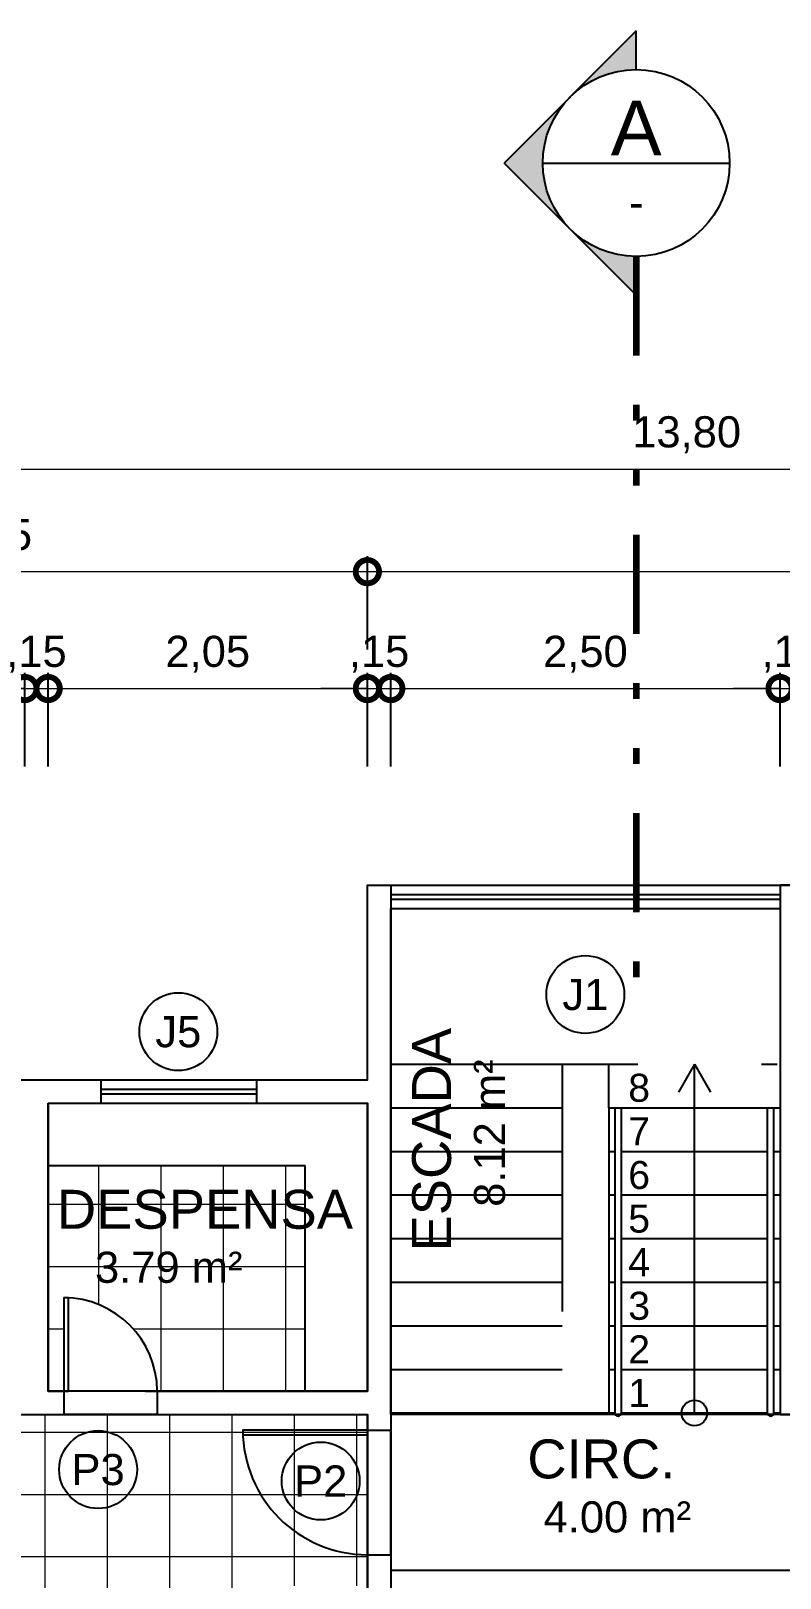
# Model space of a CAD drawing. Header units: metres. Extents: x 47788.9 to 47882.9, y 23411 to 23449.6.
# Drawn here: x 47828.31 to 47833.12, y 23425.46 to 23435.4 of the extents above; entities that cross this region are included whole.
import ezdxf
from ezdxf.enums import TextEntityAlignment as Align

# ---------------------------------------------------------------- set-up
doc = ezdxf.new("R2010")
doc.units = ezdxf.units.M
doc.header["$LTSCALE"] = 0.25
doc.linetypes.add('DASHDOT2', pattern=[12.7, 6.35, -3.175, 0, -3.175])
doc.linetypes.add('DIVIDEX2', pattern=[63.5, 25.4, -12.7, 0, -12.7, 0, -12.7])
for name, color, linetype in [('0 @ 0.1', 7, 'Continuous'), ('ARQ_ALV CT', 5, 'Continuous'), ('ARQ_ESQ CT', 30, 'Continuous'), ('ARQ_GRADIL', 2, 'Continuous'), ('ARQ_MOB 02', 2, 'Continuous'), ('ARQ_PISO 01', 1, 'Continuous'), ('ARQ_PROJ SUP', 1, 'DASHDOT2'), ('ARQ_SIMB 01', 1, 'Continuous'), ('ARQ_TXT 01', 1, 'Continuous'), ('SIMB_01', 1, 'Continuous'), ('SIMB_02', 2, 'Continuous'), ('SIMB_PREENCHIMENTO', 253, 'Continuous'), ('SIMB_TXT', 1, 'Continuous')]:
    doc.layers.add(name, color=color, linetype=linetype)
doc.layers.add('ARQ_0_AREAS', color=7, linetype='Continuous', true_color=0x5a1694, plot=False)
doc.layers.add('ARQ_CINZA 03', color=252, linetype='Continuous', lineweight=9)
doc.layers.add('SIMB_LCT', color=252, linetype='DIVIDEX2', lineweight=100)
doc.layers.add('ARQ_COTA_AZUL', color=5, linetype='Continuous', lineweight=20, true_color=0x0000ff)
doc.styles.add('Annot_1.8mm', font='arial.ttf', dxfattribs={"height": 1.8})
doc.styles.add('Annot_2.0mm', font='arial.ttf', dxfattribs={"height": 2})
doc.styles.add('Annot_2.5mm', font='arial.ttf', dxfattribs={"height": 2.5})
doc.styles.add('cota', font='arial.ttf')
doc.styles.add('SIMB', font='arial.ttf')
doc.dimstyles.new('Info 01 - annot', dxfattribs={"dimtxt": 2, "dimasz": 3, "dimexe": 1, "dimexo": 1, "dimgap": 1, "dimtad": 1, "dimzin": 4, "dimtxsty": 'cota', "dimblk": 'DOTSMALL', "dimcen": 2, "dimdle": 1, "dimclrd": 256, "dimclre": 256, "dimclrt": 1, "dimazin": 2, "dimtfac": 0.09, "dimtix": 1, "dimtmove": 2, "dimatfit": 2, "dimfxl": 5, "dimfxlon": 1, "dimtolj": 1, "dimtzin": 4, "dimlwd": -1, "dimarcsym": 1})

# ---------------------------------------------------------------- blocks, each defined once
blk = doc.blocks.new('_DotSmall')
at = {"color": 0, "linetype": 'ByBlock', "const_width": 0.5}
blk.add_lwpolyline([(-0.0625, 0, 1), (0.0625, 0, 1)], format="xyb", close=True, dxfattribs=at)
blk = doc.blocks.new('*D59')
at = {"layer": 'ARQ_COTA_AZUL', "transparency": 16777216}
blk.add_line((47823.67547227827, 23428.76282307431), (47823.67547227827, 23422.11282307432), dxfattribs=at)
at = {"layer": 'ARQ_COTA_AZUL', "lineweight": -2, "transparency": 16777216}
for p, q in [((47824.17547227827, 23428.66282307431), (47823.57547227827, 23428.66282307431)), ((47824.17547227827, 23422.21282307432), (47823.57547227827, 23422.21282307432))]:
    blk.add_line(p, q, dxfattribs=at)
at = {"layer": 'Defpoints', "color": 0, "transparency": 16777216}
for p in [(47825.61882898951, 23428.66282307431), (47823.67547227827, 23422.21282307432), (47830.46882898945, 23422.21282307432)]:
    blk.add_point(p, dxfattribs=at)
at = {"layer": 'ARQ_COTA_AZUL', "transparency": 16777216, "xscale": 0.3, "yscale": 0.3, "zscale": 0.3}
for p, rotation in [((47823.67547227827, 23428.66282307431), 90), ((47823.67547227827, 23422.21282307432), 270)]:
    blk.add_blockref('_DotSmall', p, dxfattribs=dict(at, rotation=rotation))
at = {"layer": 'ARQ_COTA_AZUL', "color": 1, "transparency": 16777216, "insert": (47823.45528128237, 23425.4378230743), "char_height": 0.2, "attachment_point": 5, "rotation": 90, "style": 'cota'}
blk.add_mtext('\\A1;6,45', dxfattribs=at)
blk = doc.blocks.new('*D79')
at = {"layer": 'ARQ_COTA_AZUL', "lineweight": -2, "transparency": 16777216}
for p, q in [((47825.76882898948, 23430.6753238427), (47825.76882898948, 23431.2753238427)), ((47828.26882898948, 23430.6753238427), (47828.26882898948, 23431.2753238427))]:
    blk.add_line(p, q, dxfattribs=at)
at = {"layer": 'ARQ_COTA_AZUL', "transparency": 16777216}
blk.add_line((47825.66882898948, 23431.1753238427), (47828.36882898948, 23431.1753238427), dxfattribs=at)
at = {"layer": 'Defpoints', "color": 0, "transparency": 16777216}
for p in [(47828.26882898948, 23431.1753238427), (47825.76882898948, 23428.51282307434), (47828.26882898948, 23428.51282307432)]:
    blk.add_point(p, dxfattribs=at)
at = {"layer": 'ARQ_COTA_AZUL', "transparency": 16777216, "xscale": 0.3, "yscale": 0.3, "zscale": 0.3, "rotation": 180}
blk.add_blockref('_DotSmall', (47825.76882898948, 23431.1753238427), dxfattribs=at)
at = {"layer": 'ARQ_COTA_AZUL', "transparency": 16777216, "xscale": 0.3, "yscale": 0.3, "zscale": 0.3}
blk.add_blockref('_DotSmall', (47828.26882898948, 23431.1753238427), dxfattribs=at)
at = {"layer": 'ARQ_COTA_AZUL', "color": 1, "transparency": 16777216, "insert": (47827.01882898948, 23431.39551483861), "char_height": 0.2, "attachment_point": 5, "style": 'cota'}
blk.add_mtext('\\A1;2,50', dxfattribs=at)
blk = doc.blocks.new('*D80')
at = {"layer": 'ARQ_COTA_AZUL', "lineweight": -2, "transparency": 16777216}
for p, q in [((47828.26882898948, 23430.67532384271), (47828.26882898948, 23431.27532384271)), ((47828.41882898947, 23430.67532384271), (47828.41882898947, 23431.27532384271))]:
    blk.add_line(p, q, dxfattribs=at)
at = {"layer": 'ARQ_COTA_AZUL', "transparency": 16777216}
for p, q in [((47828.26882898948, 23431.17532384271), (47827.96882898948, 23431.17532384271)), ((47828.26882898948, 23431.17532384271), (47828.41882898947, 23431.17532384271)), ((47828.41882898947, 23431.17532384271), (47828.71882898948, 23431.17532384271))]:
    blk.add_line(p, q, dxfattribs=at)
at = {"layer": 'Defpoints', "color": 0, "transparency": 16777216}
for p in [(47828.41882898947, 23431.17532384271), (47828.26882898948, 23428.51282307432), (47828.41882898947, 23428.51282307432)]:
    blk.add_point(p, dxfattribs=at)
at = {"layer": 'ARQ_COTA_AZUL', "transparency": 16777216, "xscale": 0.3, "yscale": 0.3, "zscale": 0.3}
blk.add_blockref('_DotSmall', (47828.26882898948, 23431.17532384271), dxfattribs=at)
at = {"layer": 'ARQ_COTA_AZUL', "transparency": 16777216, "xscale": 0.3, "yscale": 0.3, "zscale": 0.3, "rotation": 180}
blk.add_blockref('_DotSmall', (47828.41882898947, 23431.17532384271), dxfattribs=at)
at = {"layer": 'ARQ_COTA_AZUL', "color": 1, "transparency": 16777216, "insert": (47828.34382898948, 23431.39551483862), "char_height": 0.2, "attachment_point": 5, "style": 'cota'}
blk.add_mtext('\\A1;,15', dxfattribs=at)
blk = doc.blocks.new('*D81')
at = {"layer": 'ARQ_COTA_AZUL', "lineweight": -2, "transparency": 16777216}
for p, q in [((47828.41882898947, 23430.67532384273), (47828.41882898947, 23431.27532384273)), ((47830.46882898942, 23430.67532384273), (47830.46882898942, 23431.27532384273))]:
    blk.add_line(p, q, dxfattribs=at)
at = {"layer": 'ARQ_COTA_AZUL', "transparency": 16777216}
blk.add_line((47828.31882898948, 23431.17532384273), (47830.56882898942, 23431.17532384273), dxfattribs=at)
at = {"layer": 'Defpoints', "color": 0, "transparency": 16777216}
for p in [(47830.46882898942, 23431.17532384273), (47828.41882898947, 23428.51282307434), (47830.46882898942, 23428.51282307432)]:
    blk.add_point(p, dxfattribs=at)
at = {"layer": 'ARQ_COTA_AZUL', "transparency": 16777216, "xscale": 0.3, "yscale": 0.3, "zscale": 0.3, "rotation": 180}
blk.add_blockref('_DotSmall', (47828.41882898947, 23431.17532384273), dxfattribs=at)
at = {"layer": 'ARQ_COTA_AZUL', "transparency": 16777216, "xscale": 0.3, "yscale": 0.3, "zscale": 0.3}
blk.add_blockref('_DotSmall', (47830.46882898942, 23431.17532384273), dxfattribs=at)
at = {"layer": 'ARQ_COTA_AZUL', "color": 1, "transparency": 16777216, "insert": (47829.44382898945, 23431.39551483864), "char_height": 0.2, "attachment_point": 5, "style": 'cota'}
blk.add_mtext('\\A1;2,05', dxfattribs=at)
blk = doc.blocks.new('*D82')
at = {"layer": 'ARQ_COTA_AZUL', "lineweight": -2, "transparency": 16777216}
for p, q in [((47830.46882898942, 23430.6753238427), (47830.46882898942, 23431.2753238427)), ((47830.61882898951, 23430.6753238427), (47830.61882898951, 23431.2753238427))]:
    blk.add_line(p, q, dxfattribs=at)
at = {"layer": 'ARQ_COTA_AZUL', "transparency": 16777216}
for p, q in [((47830.46882898942, 23431.1753238427), (47830.16882898942, 23431.1753238427)), ((47830.46882898942, 23431.1753238427), (47830.61882898951, 23431.1753238427)), ((47830.61882898951, 23431.1753238427), (47830.91882898952, 23431.1753238427))]:
    blk.add_line(p, q, dxfattribs=at)
at = {"layer": 'Defpoints', "color": 0, "transparency": 16777216}
for p in [(47830.61882898951, 23431.1753238427), (47830.61882898951, 23429.91282307429), (47830.46882898942, 23428.5128230743)]:
    blk.add_point(p, dxfattribs=at)
at = {"layer": 'ARQ_COTA_AZUL', "transparency": 16777216, "xscale": 0.3, "yscale": 0.3, "zscale": 0.3}
blk.add_blockref('_DotSmall', (47830.46882898942, 23431.1753238427), dxfattribs=at)
at = {"layer": 'ARQ_COTA_AZUL', "transparency": 16777216, "xscale": 0.3, "yscale": 0.3, "zscale": 0.3, "rotation": 180}
blk.add_blockref('_DotSmall', (47830.61882898951, 23431.1753238427), dxfattribs=at)
at = {"layer": 'ARQ_COTA_AZUL', "color": 1, "transparency": 16777216, "insert": (47830.54382898947, 23431.39551483861), "char_height": 0.2, "attachment_point": 5, "style": 'cota'}
blk.add_mtext('\\A1;,15', dxfattribs=at)
blk = doc.blocks.new('*D83')
at = {"layer": 'ARQ_COTA_AZUL', "lineweight": -2, "transparency": 16777216}
for p, q in [((47830.61882898951, 23430.67532384271), (47830.61882898951, 23431.27532384271)), ((47833.11882898941, 23430.67532384271), (47833.11882898941, 23431.27532384271))]:
    blk.add_line(p, q, dxfattribs=at)
at = {"layer": 'ARQ_COTA_AZUL', "transparency": 16777216}
blk.add_line((47830.51882898952, 23431.17532384271), (47833.2188289894, 23431.17532384271), dxfattribs=at)
at = {"layer": 'Defpoints', "color": 0, "transparency": 16777216}
for p in [(47833.11882898941, 23431.17532384271), (47830.61882898951, 23429.91282307429), (47833.11882898941, 23429.91282307429)]:
    blk.add_point(p, dxfattribs=at)
at = {"layer": 'ARQ_COTA_AZUL', "transparency": 16777216, "xscale": 0.3, "yscale": 0.3, "zscale": 0.3, "rotation": 180}
blk.add_blockref('_DotSmall', (47830.61882898951, 23431.17532384271), dxfattribs=at)
at = {"layer": 'ARQ_COTA_AZUL', "transparency": 16777216, "xscale": 0.3, "yscale": 0.3, "zscale": 0.3}
blk.add_blockref('_DotSmall', (47833.11882898941, 23431.17532384271), dxfattribs=at)
at = {"layer": 'ARQ_COTA_AZUL', "color": 1, "transparency": 16777216, "insert": (47831.86882898946, 23431.39551483862), "char_height": 0.2, "attachment_point": 5, "style": 'cota'}
blk.add_mtext('\\A1;2,50', dxfattribs=at)
blk = doc.blocks.new('*D84')
at = {"layer": 'ARQ_COTA_AZUL', "lineweight": -2, "transparency": 16777216}
for p, q in [((47833.11882898941, 23430.67532384271), (47833.11882898941, 23431.27532384271)), ((47833.2688289895, 23430.67532384271), (47833.2688289895, 23431.27532384271))]:
    blk.add_line(p, q, dxfattribs=at)
at = {"layer": 'ARQ_COTA_AZUL', "transparency": 16777216}
for p, q in [((47833.11882898941, 23431.17532384271), (47832.8188289894, 23431.17532384271)), ((47833.11882898941, 23431.17532384271), (47833.2688289895, 23431.17532384271)), ((47833.2688289895, 23431.17532384271), (47833.5688289895, 23431.17532384271))]:
    blk.add_line(p, q, dxfattribs=at)
at = {"layer": 'Defpoints', "color": 0, "transparency": 16777216}
for p in [(47833.2688289895, 23431.17532384271), (47833.11882898941, 23429.91282307429), (47833.2688289895, 23429.76282307429)]:
    blk.add_point(p, dxfattribs=at)
at = {"layer": 'ARQ_COTA_AZUL', "transparency": 16777216, "xscale": 0.3, "yscale": 0.3, "zscale": 0.3}
blk.add_blockref('_DotSmall', (47833.11882898941, 23431.17532384271), dxfattribs=at)
at = {"layer": 'ARQ_COTA_AZUL', "transparency": 16777216, "xscale": 0.3, "yscale": 0.3, "zscale": 0.3, "rotation": 180}
blk.add_blockref('_DotSmall', (47833.2688289895, 23431.17532384271), dxfattribs=at)
at = {"layer": 'ARQ_COTA_AZUL', "color": 1, "transparency": 16777216, "insert": (47833.19382898945, 23431.39551483862), "char_height": 0.2, "attachment_point": 5, "style": 'cota'}
blk.add_mtext('\\A1;,15', dxfattribs=at)
blk = doc.blocks.new('*D98')
at = {"layer": 'ARQ_COTA_AZUL', "transparency": 16777216}
blk.add_line((47824.26158584466, 23428.56282307431), (47824.26158584466, 23429.8628230743), dxfattribs=at)
at = {"layer": 'ARQ_COTA_AZUL', "lineweight": -2, "transparency": 16777216}
for p, q in [((47824.76158584466, 23429.7628230743), (47824.16158584466, 23429.7628230743)), ((47824.76158584466, 23428.66282307431), (47824.16158584466, 23428.66282307431))]:
    blk.add_line(p, q, dxfattribs=at)
at = {"layer": 'Defpoints', "color": 0, "transparency": 16777216}
for p in [(47824.26158584466, 23429.7628230743), (47830.61882898951, 23429.7628230743), (47825.61882898951, 23428.66282307431)]:
    blk.add_point(p, dxfattribs=at)
at = {"layer": 'ARQ_COTA_AZUL', "transparency": 16777216, "xscale": 0.3, "yscale": 0.3, "zscale": 0.3}
for p, rotation in [((47824.26158584466, 23429.7628230743), 90), ((47824.26158584466, 23428.66282307431), 270)]:
    blk.add_blockref('_DotSmall', p, dxfattribs=dict(at, rotation=rotation))
at = {"layer": 'ARQ_COTA_AZUL', "color": 1, "transparency": 16777216, "insert": (47824.04139484875, 23429.21282307429), "char_height": 0.2, "attachment_point": 5, "rotation": 90, "style": 'cota'}
blk.add_mtext('\\A1;1,10', dxfattribs=at)
blk = doc.blocks.new('*D99')
at = {"layer": 'ARQ_COTA_AZUL', "transparency": 16777216}
for p, q in [((47824.26158584466, 23429.9128230743), (47824.26158584466, 23430.2128230743)), ((47824.26158584466, 23429.7628230743), (47824.26158584466, 23429.9128230743)), ((47824.26158584466, 23429.7628230743), (47824.26158584466, 23429.4628230743))]:
    blk.add_line(p, q, dxfattribs=at)
at = {"layer": 'ARQ_COTA_AZUL', "lineweight": -2, "transparency": 16777216}
for p, q in [((47824.76158584466, 23429.9128230743), (47824.16158584466, 23429.9128230743)), ((47824.76158584466, 23429.7628230743), (47824.16158584466, 23429.7628230743))]:
    blk.add_line(p, q, dxfattribs=at)
at = {"layer": 'Defpoints', "color": 0, "transparency": 16777216}
for p in [(47824.26158584466, 23429.9128230743), (47830.61882898953, 23429.9128230743), (47830.61882898951, 23429.7628230743)]:
    blk.add_point(p, dxfattribs=at)
at = {"layer": 'ARQ_COTA_AZUL', "transparency": 16777216, "xscale": 0.3, "yscale": 0.3, "zscale": 0.3}
for p, rotation in [((47824.26158584466, 23429.9128230743), 270), ((47824.26158584466, 23429.7628230743), 90)]:
    blk.add_blockref('_DotSmall', p, dxfattribs=dict(at, rotation=rotation))
at = {"layer": 'ARQ_COTA_AZUL', "color": 1, "transparency": 16777216, "insert": (47824.04139484875, 23429.83782307428), "char_height": 0.2, "attachment_point": 5, "rotation": 90, "style": 'cota'}
blk.add_mtext('\\A1;,15', dxfattribs=at)
blk = doc.blocks.new('*D100')
at = {"layer": 'ARQ_COTA_AZUL', "transparency": 16777216}
blk.add_line((47823.67547227826, 23428.56282307431), (47823.67547227826, 23430.0128230743), dxfattribs=at)
at = {"layer": 'ARQ_COTA_AZUL', "lineweight": -2, "transparency": 16777216}
for p, q in [((47824.17547227826, 23429.9128230743), (47823.57547227826, 23429.9128230743)), ((47824.17547227826, 23428.66282307431), (47823.57547227826, 23428.66282307431))]:
    blk.add_line(p, q, dxfattribs=at)
at = {"layer": 'Defpoints', "color": 0, "transparency": 16777216}
for p in [(47823.67547227826, 23429.9128230743), (47830.46882898943, 23429.9128230743), (47825.61882898951, 23428.66282307431)]:
    blk.add_point(p, dxfattribs=at)
at = {"layer": 'ARQ_COTA_AZUL', "transparency": 16777216, "xscale": 0.3, "yscale": 0.3, "zscale": 0.3}
for p, rotation in [((47823.67547227826, 23429.9128230743), 90), ((47823.67547227826, 23428.66282307431), 270)]:
    blk.add_blockref('_DotSmall', p, dxfattribs=dict(at, rotation=rotation))
at = {"layer": 'ARQ_COTA_AZUL', "color": 1, "transparency": 16777216, "insert": (47823.45528128235, 23429.28782307429), "char_height": 0.2, "attachment_point": 5, "rotation": 90, "style": 'cota'}
blk.add_mtext('\\A1;1,25', dxfattribs=at)
blk = doc.blocks.new('*D101')
at = {"layer": 'ARQ_COTA_AZUL', "transparency": 16777216}
blk.add_line((47823.12589532445, 23420.86282307428), (47823.12589532445, 23430.0128230743), dxfattribs=at)
at = {"layer": 'ARQ_COTA_AZUL', "lineweight": -2, "transparency": 16777216}
for p, q in [((47823.62589532445, 23429.9128230743), (47823.02589532445, 23429.9128230743)), ((47823.62589532445, 23420.96282307428), (47823.02589532445, 23420.96282307428))]:
    blk.add_line(p, q, dxfattribs=at)
at = {"layer": 'Defpoints', "color": 0, "transparency": 16777216}
for p in [(47823.12589532445, 23429.9128230743), (47830.46882898943, 23429.9128230743), (47830.46882898943, 23420.96282307428)]:
    blk.add_point(p, dxfattribs=at)
at = {"layer": 'ARQ_COTA_AZUL', "transparency": 16777216, "xscale": 0.3, "yscale": 0.3, "zscale": 0.3}
for p, rotation in [((47823.12589532445, 23429.9128230743), 90), ((47823.12589532445, 23420.96282307428), 270)]:
    blk.add_blockref('_DotSmall', p, dxfattribs=dict(at, rotation=rotation))
at = {"layer": 'ARQ_COTA_AZUL', "color": 1, "transparency": 16777216, "insert": (47822.90570432854, 23425.43782307427), "char_height": 0.2, "attachment_point": 5, "rotation": 90, "style": 'cota'}
blk.add_mtext('\\A1;8,95', dxfattribs=at)
blk = doc.blocks.new('*D102')
at = {"layer": 'ARQ_COTA_AZUL', "lineweight": -2, "transparency": 16777216}
for p, q in [((47825.6188289895, 23431.42588385657), (47825.6188289895, 23432.02588385656)), ((47830.46882898941, 23431.42588385657), (47830.46882898941, 23432.02588385656))]:
    blk.add_line(p, q, dxfattribs=at)
at = {"layer": 'ARQ_COTA_AZUL', "transparency": 16777216}
blk.add_line((47825.5188289895, 23431.92588385657), (47830.56882898941, 23431.92588385657), dxfattribs=at)
at = {"layer": 'Defpoints', "color": 0, "transparency": 16777216}
for p in [(47830.46882898941, 23431.92588385657), (47830.46882898941, 23429.91282307429), (47825.6188289895, 23428.6628230743)]:
    blk.add_point(p, dxfattribs=at)
at = {"layer": 'ARQ_COTA_AZUL', "transparency": 16777216, "xscale": 0.3, "yscale": 0.3, "zscale": 0.3, "rotation": 180}
blk.add_blockref('_DotSmall', (47825.6188289895, 23431.92588385657), dxfattribs=at)
at = {"layer": 'ARQ_COTA_AZUL', "transparency": 16777216, "xscale": 0.3, "yscale": 0.3, "zscale": 0.3}
blk.add_blockref('_DotSmall', (47830.46882898941, 23431.92588385657), dxfattribs=at)
at = {"layer": 'ARQ_COTA_AZUL', "color": 1, "transparency": 16777216, "insert": (47828.04382898945, 23432.14607485247), "char_height": 0.2, "attachment_point": 5, "style": 'cota'}
blk.add_mtext('\\A1;4,85', dxfattribs=at)
blk = doc.blocks.new('*D103')
at = {"layer": 'ARQ_COTA_AZUL', "lineweight": -2, "transparency": 16777216}
for p, q in [((47830.46882898941, 23431.42588385657), (47830.46882898941, 23432.02588385656)), ((47838.21882898957, 23431.42588385657), (47838.21882898957, 23432.02588385656))]:
    blk.add_line(p, q, dxfattribs=at)
at = {"layer": 'ARQ_COTA_AZUL', "transparency": 16777216}
blk.add_line((47830.36882898941, 23431.92588385657), (47838.31882898957, 23431.92588385657), dxfattribs=at)
at = {"layer": 'Defpoints', "color": 0, "transparency": 16777216}
for p in [(47838.21882898957, 23431.92588385657), (47830.46882898941, 23429.91282307429), (47838.21882898957, 23429.91282307433)]:
    blk.add_point(p, dxfattribs=at)
at = {"layer": 'ARQ_COTA_AZUL', "transparency": 16777216, "xscale": 0.3, "yscale": 0.3, "zscale": 0.3, "rotation": 180}
blk.add_blockref('_DotSmall', (47830.46882898941, 23431.92588385657), dxfattribs=at)
at = {"layer": 'ARQ_COTA_AZUL', "transparency": 16777216, "xscale": 0.3, "yscale": 0.3, "zscale": 0.3}
blk.add_blockref('_DotSmall', (47838.21882898957, 23431.92588385657), dxfattribs=at)
at = {"layer": 'ARQ_COTA_AZUL', "color": 1, "transparency": 16777216, "insert": (47834.34382898949, 23432.14566557553), "char_height": 0.2, "attachment_point": 5, "style": 'cota'}
blk.add_mtext('\\A1;7,75', dxfattribs=at)
blk = doc.blocks.new('*D105')
at = {"layer": 'ARQ_COTA_AZUL', "lineweight": -2, "transparency": 16777216}
for p, q in [((47825.6188289895, 23432.08497999804), (47825.6188289895, 23432.68497999803)), ((47839.41882898949, 23432.08497999804), (47839.41882898949, 23432.68497999803))]:
    blk.add_line(p, q, dxfattribs=at)
at = {"layer": 'ARQ_COTA_AZUL', "transparency": 16777216}
blk.add_line((47825.5188289895, 23432.58497999804), (47839.51882898949, 23432.58497999804), dxfattribs=at)
at = {"layer": 'Defpoints', "color": 0, "transparency": 16777216}
for p in [(47839.41882898949, 23432.58497999804), (47839.41882898949, 23429.91282307433), (47825.6188289895, 23428.6628230743)]:
    blk.add_point(p, dxfattribs=at)
at = {"layer": 'ARQ_COTA_AZUL', "transparency": 16777216, "xscale": 0.3, "yscale": 0.3, "zscale": 0.3, "rotation": 180}
blk.add_blockref('_DotSmall', (47825.6188289895, 23432.58497999804), dxfattribs=at)
at = {"layer": 'ARQ_COTA_AZUL', "transparency": 16777216, "xscale": 0.3, "yscale": 0.3, "zscale": 0.3}
blk.add_blockref('_DotSmall', (47839.41882898949, 23432.58497999804), dxfattribs=at)
at = {"layer": 'ARQ_COTA_AZUL', "color": 1, "transparency": 16777216, "insert": (47832.51882898949, 23432.80517099394), "char_height": 0.2, "attachment_point": 5, "style": 'cota'}
blk.add_mtext('\\A1;13,80', dxfattribs=at)
blk = doc.blocks.new('*U25')
at = {"layer": 'SIMB_02'}
blk.add_circle((0, 0), 2.5, dxfattribs=at)
at = {"layer": 'SIMB_TXT', "style": 'SIMB'}
blk.add_attdef('CDESQ', text='', height=2, dxfattribs=at).set_placement((0, 0), align=Align.MIDDLE_CENTER)
blk = doc.blocks.new('*U159')
at = {"layer": 'SIMB_PREENCHIMENTO', "transparency": 33554587}
h = blk.add_hatch(color=256, dxfattribs=at)
h.dxf.hatch_style = 1
h.paths.add_polyline_path([(-8.881784197001252e-16, 8.483368031832322), (-4.151591235287846, 4.331776796544477, -0.40182742204384), (4.151591235287825, 4.331776796544499)])
h = blk.add_hatch(color=256, dxfattribs=at)
h.dxf.hatch_style = 1
h.paths.add_polyline_path([(-4.331776796544433, 4.151591235287893), (-8.483368031832326, 8.881784197001252e-16), (-6, 6.661338147750939e-16, -0.1933989078512697)])
h = blk.add_hatch(color=256, dxfattribs=at)
h.dxf.hatch_style = 1
h.paths.add_polyline_path([(4.331776796544499, 4.151591235287825, -0.1933989078512657), (6, 0), (8.483368031832326, 0)])
at = {"layer": 'SIMB_01'}
for p, q in [((-8.483368031832326, 3.608224830031759e-16), (-3.552713678800501e-15, 8.48336803183232)), ((8.483368031832324, -1.387778780781446e-17), (1.77635683940025e-15, 8.48336803183232)), ((7.838094144799675e-13, 6.000000000000001), (-7.838094144799742e-13, -5.999999999999999)), ((-6, 7.347880794884119e-16), (-8.483368031832326, 7.347880794884119e-16)), ((6, 0), (8.483368031832324, 0))]:
    blk.add_line(p, q, dxfattribs=at)
blk.add_circle((0, 0), 6, dxfattribs=at)
at = {"layer": 'SIMB_LCT'}
blk.add_line((-6.000000000000007, 0), (-54.48336803183231, -4.332535847286577e-17), dxfattribs=at)
at = {"layer": 'SIMB_TXT', "style": 'SIMB'}
for tag, height, p in [('000', 3.5, (2.250000000000004, -2.924327446862662e-13)), ('999', 2, (-2.525348218647196, 3.304023721284466e-13))]:
    blk.add_attdef(tag, text='', height=height, rotation=269.9999999999926, dxfattribs=at).set_placement(p, align=Align.MIDDLE_CENTER)

msp = doc.modelspace()

# ---------------------------------------------------------------- hatches: boundary and pattern name
at = {"layer": 'ARQ_CINZA 03'}
h = msp.add_hatch(dxfattribs=at)
h.set_pattern_fill('_USER', color=256, scale=0.4, angle=270, double=1, pattern_type=0)
h.set_pattern_definition([(270, (47828.34382898948, 23426.66282307432), (0.4, -7.347880794884119e-17), []), (0, (47828.34382898948, 23426.66282307432), (0, 0.4), [])])
edge = h.paths.add_edge_path()
edge.add_line((47830.06882898942, 23428.1128230743), (47828.41882898947, 23428.11282307434))
edge.add_line((47828.41882898947, 23428.11282307434), (47828.41882898946, 23426.66282307432))
edge.add_line((47828.41882898946, 23426.66282307432), (47828.51882898946, 23426.66282307433))
edge.add_line((47828.51882898946, 23426.66282307433), (47828.51882898946, 23427.26282307435))
edge.add_line((47828.51882898946, 23427.26282307435), (47828.54882898946, 23427.26282307435))
edge.add_arc((47828.51742917792, 23426.66224325339), 0.6014000910476175, 0.055239927080322104, 87.007158640971, ccw=False)
edge.add_line((47829.11882898946, 23426.66282307432), (47830.06882898942, 23426.6628230743))
edge.add_line((47830.06882898942, 23426.6628230743), (47830.06882898942, 23428.1128230743))
h = msp.add_hatch(dxfattribs=at)
h.set_pattern_fill('_USER', color=256, scale=0.4, angle=270, double=1, pattern_type=0)
h.set_pattern_definition([(270, (0, 0), (0.4, -7.347880794884119e-17), []), (0, (0, 0), (0, 0.4), [])])
h.paths.add_polyline_path([(47829.86882898942, 23425.4128230743), (47830.46882898943, 23425.4128230743), (47830.46882898943, 23426.51282307432), (47827.6188289895, 23426.51282307432), (47827.6188289895, 23425.16282307431), (47828.21882898952, 23425.1628230743), (47828.21882898951, 23423.31282307432), (47827.6188289895, 23423.31282307432), (47827.6188289895, 23422.36282307431), (47830.46882898943, 23422.36282307432), (47830.46882898943, 23422.91282307432), (47829.86882898943, 23422.91282307432)])

# ---------------------------------------------------------------- linework, layer by layer
at = {"layer": 'ARQ_0_AREAS'}
for points in [[(47825.6188289895, 23428.6628230743), (47830.46882898941, 23428.6628230743), (47830.46882898941, 23429.91282307429), (47838.21882898955, 23429.91282307426), (47838.21882898961, 23420.96282307427), (47830.46882898941, 23420.96282307427), (47830.46882898944, 23422.21282307431), (47825.6188289895, 23422.2128230743)], [(47830.61882898951, 23429.76282307429), (47833.1188289895, 23429.76282307429), (47833.1188289895, 23426.5128230743), (47830.61882898951, 23426.5128230743)], [(47828.41882898947, 23428.51282307434), (47830.46882898943, 23428.51282307432), (47830.46882898943, 23426.6628230743), (47828.41882898946, 23426.6628230743)], [(47828.41882898947, 23428.51282307432), (47830.46882898943, 23428.51282307432), (47830.46882898943, 23426.6628230743), (47828.41882898946, 23426.66282307432)], [(47827.6188289895, 23426.51282307432), (47830.46882898943, 23426.51282307432), (47830.46882898943, 23422.36282307432), (47827.6188289895, 23422.36282307432)], [(47827.6188289895, 23426.51282307432), (47830.46882898943, 23426.51282307432), (47830.46882898943, 23422.36282307432), (47827.6188289895, 23422.36282307432)], [(47830.6188289895, 23425.51282307429), (47834.61882898949, 23425.51282307429), (47834.61882898949, 23426.51282307429), (47830.6188289895, 23426.51282307429)]]:
    msp.add_lwpolyline(points, close=True, dxfattribs=at)
at = {"layer": 'ARQ_ALV CT'}
for p, q in [((47830.46882898941, 23429.91282307429), (47830.6188289895, 23429.91282307429)), ((47830.46882898941, 23428.6628230743), (47830.46882898941, 23429.91282307429)), ((47830.61882898951, 23429.91282307429), (47830.6188289895, 23426.41282307429)), ((47833.4438289895, 23429.91282307429), (47833.11882898941, 23429.91282307429)), ((47833.11882898941, 23429.91282307429), (47833.1188289895, 23426.5128230743)), ((47827.33132898948, 23428.6628230743), (47828.75632898944, 23428.6628230743)), ((47828.75632898944, 23428.6628230743), (47829.75632898944, 23428.6628230743)), ((47829.75632898944, 23428.6628230743), (47830.46882898941, 23428.6628230743)), ((47828.41882898947, 23428.51282307434), (47828.41882898946, 23426.66282307432)), ((47828.4938289895, 23428.51282307432), (47828.75632898944, 23428.51282307432)), ((47828.75632898944, 23428.51282307431), (47829.75632898944, 23428.51282307431)), ((47829.75632898944, 23428.51282307431), (47830.4688289895, 23428.5128230743)), ((47830.46882898943, 23426.6628230743), (47830.46882898942, 23428.5128230743)), ((47828.41882898946, 23426.66282307432), (47828.51882898946, 23426.66282307432)), ((47828.51882898946, 23426.66282307432), (47828.51882898945, 23426.51282307431)), ((47829.04382898947, 23426.66282307432), (47830.46882898948, 23426.6628230743)), ((47829.11882898946, 23426.66282307431), (47829.11882898945, 23426.5128230743)), ((47827.6188289895, 23426.51282307432), (47828.51882898945, 23426.51282307431)), ((47829.04382898948, 23426.51282307431), (47830.46882898948, 23426.5128230743)), ((47830.46882898943, 23426.4128230743), (47830.46882898942, 23426.51282307429)), ((47833.1188289895, 23426.5128230743), (47833.26882898949, 23426.5128230743)), ((47830.46882898943, 23426.41282307429), (47830.6188289895, 23426.4128230743)), ((47830.46882898943, 23422.36282307432), (47830.46882898943, 23425.61282307431)), ((47830.46882898943, 23425.6128230743), (47830.6188289895, 23425.6128230743)), ((47830.6188289895, 23425.61282307429), (47830.61882898949, 23421.11282307437))]:
    msp.add_line(p, q, dxfattribs=at)
at = {"layer": 'ARQ_ESQ CT'}
for p, q in [((47830.61882898951, 23429.85282307429), (47833.11882898941, 23429.85282307429)), ((47830.61882898951, 23429.82282307429), (47833.11882898941, 23429.82282307429))]:
    msp.add_line(p, q, dxfattribs=at)
for points in [[(47828.51882898946, 23426.66282307433), (47828.54882898946, 23426.66282307433), (47828.54882898946, 23427.26282307433), (47828.51882898946, 23427.26282307433)], [(47830.4688289895, 23426.41282307429), (47829.6688289895, 23426.41282307429), (47829.6688289895, 23426.38282307429), (47830.4688289895, 23426.38282307429)]]:
    msp.add_lwpolyline(points, close=True, dxfattribs=at)
at = {"layer": 'ARQ_GRADIL'}
for p, q in [((47832.05882898951, 23428.4828230743), (47832.05882898952, 23426.52282307431)), ((47832.09882898951, 23428.4828230743), (47832.09882898951, 23426.52282307431)), ((47833.0388289895, 23426.52282307429), (47833.03882898941, 23428.48282307428)), ((47833.0788289895, 23426.52282307429), (47833.07882898941, 23428.48282307428))]:
    msp.add_line(p, q, dxfattribs=at)
for centre in [(47832.07882898951, 23426.52282307431), (47833.0588289895, 23426.52282307429)]:
    msp.add_arc(centre, 0.02000000000043656, 180.000000010422, 0, dxfattribs=at)
at = {"layer": 'ARQ_MOB 02'}
for p in [(47828.41882898947, 23428.11282307432), (47830.06882898942, 23426.6628230743)]:
    msp.add_line(p, (47830.06882898942, 23428.1128230743), dxfattribs=at)
at = {"layer": 'ARQ_PISO 01'}
for p, q in [((47830.6188289895, 23429.91282307429), (47833.11882898941, 23429.91282307429)), ((47830.6188289895, 23429.76282307429), (47833.11882898941, 23429.76282307429)), ((47832.01882898951, 23428.48282307429), (47832.0188289895, 23426.52282307431)), ((47832.01882898951, 23428.48282307429), (47833.11882898941, 23428.48282307434)), ((47832.01882898951, 23428.20282307429), (47832.05882898949, 23428.2028230743)), ((47832.0988289895, 23428.2028230743), (47833.03882898942, 23428.20282307429)), ((47833.07882898943, 23428.20282307429), (47833.1188289895, 23428.20282307428)), ((47832.01882898951, 23427.92282307429), (47832.05882898951, 23427.92282307429)), ((47832.0988289895, 23427.92282307429), (47833.03882898943, 23427.92282307429)), ((47833.07882898943, 23427.92282307428), (47833.1188289895, 23427.92282307428)), ((47832.0188289895, 23427.6428230743), (47832.0588289895, 23427.6428230743)), ((47832.0988289895, 23427.6428230743), (47833.03882898945, 23427.64282307429)), ((47833.07882898945, 23427.64282307429), (47833.1188289895, 23427.64282307429)), ((47832.0188289895, 23427.36282307429), (47832.05882898951, 23427.36282307429)), ((47832.0988289895, 23427.36282307429), (47833.03882898945, 23427.36282307429)), ((47833.07882898946, 23427.36282307429), (47833.1188289895, 23427.36282307429)), ((47832.0188289895, 23427.0828230743), (47832.0588289895, 23427.0828230743)), ((47832.0988289895, 23427.0828230743), (47833.03882898947, 23427.0828230743)), ((47833.07882898947, 23427.08282307429), (47833.1188289895, 23427.08282307429)), ((47832.01882898949, 23426.8028230743), (47832.05882898949, 23426.8028230743)), ((47832.0988289895, 23426.8028230743), (47833.03882898949, 23426.8028230743)), ((47833.07882898949, 23426.80282307429), (47833.11882898949, 23426.80282307429)), ((47829.11882898945, 23426.66282307432), (47828.51882898946, 23426.66282307432)), ((47829.11882898946, 23426.51282307432), (47828.51882898946, 23426.51282307432)), ((47832.0188289895, 23426.52282307431), (47832.0588289895, 23426.52282307431)), ((47832.09882898951, 23426.52282307431), (47833.03882898951, 23426.5228230743)), ((47833.07882898951, 23426.5228230743), (47833.11882898951, 23426.52282307429)), ((47830.4688289895, 23425.61282307429), (47830.46882898949, 23426.41282307429)), ((47830.6188289895, 23425.61282307429), (47830.6188289895, 23426.41282307429))]:
    msp.add_line(p, q, dxfattribs=at)
msp.add_arc((47830.4688289895, 23426.41282307429), 0.7999999999883585, 179.9999999995831, 269.9999999958312, dxfattribs=at)
at = {"layer": 'ARQ_PROJ SUP'}
for p, q in [((47830.6188289895, 23428.76282307429), (47833.1188289894, 23428.76282307429)), ((47831.71882898951, 23428.76282307429), (47831.7188289895, 23426.52282307431)), ((47832.01882898951, 23428.48282307429), (47832.01882898951, 23428.76282307429)), ((47828.75632898944, 23428.6628230743), (47828.75632898944, 23428.51282307431)), ((47829.75632898944, 23428.6628230743), (47829.75632898944, 23428.51282307431)), ((47828.75632898944, 23428.6028230743), (47829.75632898944, 23428.6028230743)), ((47828.75632898944, 23428.57282307431), (47829.75632898944, 23428.57282307431)), ((47830.6188289895, 23428.48282307429), (47831.7188289895, 23428.48282307429)), ((47830.6188289895, 23428.2028230743), (47831.7188289895, 23428.20282307429)), ((47830.6188289895, 23427.92282307429), (47831.7188289895, 23427.92282307429)), ((47830.6188289895, 23427.6428230743), (47831.71882898948, 23427.6428230743)), ((47830.6188289895, 23427.36282307429), (47831.71882898948, 23427.36282307429)), ((47830.6188289895, 23427.0828230743), (47831.71882898948, 23427.0828230743)), ((47830.6188289895, 23426.8028230743), (47831.7188289895, 23426.8028230743)), ((47830.61882898951, 23426.5228230743), (47832.0188289895, 23426.52282307431))]:
    msp.add_line(p, q, dxfattribs=at)
at = {"layer": 'ARQ_SIMB 01'}
for p, q in [((47832.5688289895, 23428.76282307429), (47832.46629805882, 23428.58234980754)), ((47832.5688289895, 23426.5228230743), (47832.5688289895, 23428.76282307429)), ((47832.5688289895, 23428.76282307429), (47832.67135992018, 23428.58234980754))]:
    msp.add_line(p, q, dxfattribs=at)
msp.add_circle((47832.5688289895, 23426.5228230743), 0.08192122664189122, dxfattribs=at)
msp.add_arc((47828.51882898946, 23426.66282307432), 0.5999999999985448, 359.9999999991662, 89.99999999916623, dxfattribs=at)

# ---------------------------------------------------------------- block references
at = {"layer": '0 @ 0.1', "xscale": 0.1, "yscale": 0.1, "zscale": 0.1, "rotation": 89.99999999999999}
msp.add_blockref('*U159', (47832.19512915828, 23434.54994710906), dxfattribs=at).add_auto_attribs({'999': '-', '000': 'A'})
at = {"layer": '0 @ 0.1', "xscale": 0.1, "yscale": 0.1, "zscale": 0.1}
for p, values in [((47831.86850900594, 23429.21039986843), {'CDESQ': 'J1'}), ((47829.25470804743, 23428.97152861663), {'CDESQ': 'J5'}), ((47828.73963943598, 23426.15960548527), {'CDESQ': 'P3'}), ((47830.16907953212, 23426.08626850736), {'CDESQ': 'P2'})]:
    msp.add_blockref('*U25', p, dxfattribs=at).add_auto_attribs(values)

# ---------------------------------------------------------------- texts
at = {"layer": 'ARQ_TXT 01', "attachment_point": 1, "rotation": 90}
for s, width, gutter_width, insert, char_height, style in [('ESCADA', 2.410829766820825, 1.5, (47830.75577072861, 23427.55981141899), 0.25, 'Annot_2.5mm'), ('8.12 m²', 1.109399875364034, 1, (47831.15298263208, 23427.8468196248), 0.2, 'Annot_2.0mm')]:
    msp.add_mtext_dynamic_manual_height_columns(s, width=width, gutter_width=gutter_width, heights=[0], dxfattribs=dict(at, insert=insert, char_height=char_height, style=style))
at = {"layer": 'ARQ_TXT 01', "attachment_point": 1}
for s, width, gutter_width, insert, char_height, style in [('8', 1.019999999989523, 0.8999999999999999, (47832.14393000797, 23428.70138823935), 0.18, 'Annot_1.8mm'), ('7', 1.019999999989523, 0.8999999999999999, (47832.14393000798, 23428.42138823936), 0.18, 'Annot_1.8mm'), ('6', 1.019999999989523, 0.8999999999999999, (47832.14393000798, 23428.14138823936), 0.18, 'Annot_1.8mm'), ('DESPENSA', 2.275319550237327, 1.5, (47828.47512798508, 23427.95600164243), 0.25, 'Annot_2.5mm'), ('5', 1.019999999989523, 0.8999999999999999, (47832.14393000798, 23427.86138823935), 0.18, 'Annot_1.8mm'), ('3.79 m²', 1.109399875364034, 1, (47828.71958620207, 23427.55878973896), 0.2, 'Annot_2.0mm'), ('4', 1.019999999989523, 0.8999999999999999, (47832.14393000797, 23427.58138823936), 0.18, 'Annot_1.8mm'), ('3', 1.019999999989523, 0.8999999999999999, (47832.14393000797, 23427.30138823936), 0.18, 'Annot_1.8mm'), ('2', 1.019999999989523, 0.8999999999999999, (47832.14393000797, 23427.02138823936), 0.18, 'Annot_1.8mm'), ('1', 1.019999999989523, 0.8999999999999999, (47832.14393000797, 23426.74138823936), 0.18, 'Annot_1.8mm'), ('CIRC.', 2.410829766820825, 1.5, (47831.49581733419, 23426.35277765487), 0.25, 'Annot_2.5mm'), ('4.00 m²', 1.109399875364034, 1, (47831.60013638628, 23425.9555657514), 0.2, 'Annot_2.0mm')]:
    msp.add_mtext_dynamic_manual_height_columns(s, width=width, gutter_width=gutter_width, heights=[0], dxfattribs=dict(at, insert=insert, char_height=char_height, style=style))

# ---------------------------------------------------------------- dimensions: what is measured, and where the dimension line sits
at = {"layer": 'ARQ_COTA_AZUL'}
for base, p1, p2, picture, middle in [((47839.41882898949, 23432.58497999804), (47825.6188289895, 23428.6628230743), (47839.41882898949, 23429.91282307433), '*D105', (47832.51882898949, 23432.80517099394)), ((47830.46882898941, 23431.92588385657), (47825.6188289895, 23428.6628230743), (47830.46882898941, 23429.91282307429), '*D102', (47828.04382898945, 23432.14607485247)), ((47838.21882898957, 23431.92588385657), (47830.46882898941, 23429.91282307429), (47838.21882898957, 23429.91282307433), '*D103', (47834.34382898949, 23432.14566557553)), ((47828.26882898948, 23431.1753238427), (47825.76882898948, 23428.51282307434), (47828.26882898948, 23428.51282307432), '*D79', (47827.01882898948, 23431.39551483861)), ((47828.41882898947, 23431.17532384271), (47828.26882898948, 23428.51282307432), (47828.41882898947, 23428.51282307432), '*D80', (47828.34382898948, 23431.39551483862)), ((47830.46882898942, 23431.17532384273), (47828.41882898947, 23428.51282307434), (47830.46882898942, 23428.51282307432), '*D81', (47829.44382898945, 23431.39551483864)), ((47830.61882898951, 23431.1753238427), (47830.46882898942, 23428.5128230743), (47830.61882898951, 23429.91282307429), '*D82', (47830.54382898947, 23431.39551483861)), ((47833.11882898941, 23431.17532384271), (47830.61882898951, 23429.91282307429), (47833.11882898941, 23429.91282307429), '*D83', (47831.86882898946, 23431.39551483862)), ((47833.2688289895, 23431.17532384271), (47833.11882898941, 23429.91282307429), (47833.2688289895, 23429.76282307429), '*D84', (47833.19382898945, 23431.39551483862))]:
    dim = msp.add_linear_dim(base=base, p1=p1, p2=p2, dimstyle='Info 01 - annot', dxfattribs=at)
    dim.commit()
    dim.dimension.update_dxf_attribs({"geometry": picture, "text_midpoint": middle})
for base, p1, p2, angle, picture, middle in [((47824.26158584466, 23429.9128230743), (47830.6188289895, 23429.76282307429), (47830.61882898951, 23429.91282307429), 270, '*D99', (47824.04139484875, 23429.83782307428)), ((47823.12589532445, 23429.9128230743), (47830.46882898941, 23420.96282307427), (47830.46882898941, 23429.91282307429), 90, '*D101', (47822.90570432854, 23425.43782307427)), ((47823.67547227826, 23429.9128230743), (47825.6188289895, 23428.6628230743), (47830.46882898941, 23429.91282307429), 270, '*D100', (47823.45528128235, 23429.28782307429)), ((47824.26158584466, 23429.7628230743), (47825.6188289895, 23428.6628230743), (47830.6188289895, 23429.76282307429), 270, '*D98', (47824.04139484875, 23429.21282307429)), ((47823.67547227827, 23422.21282307432), (47825.6188289895, 23428.6628230743), (47830.46882898944, 23422.21282307431), 270, '*D59', (47823.45528128237, 23425.4378230743))]:
    dim = msp.add_linear_dim(base=base, p1=p1, p2=p2, angle=angle, dimstyle='Info 01 - annot', dxfattribs=at)
    dim.commit()
    dim.dimension.update_dxf_attribs({"geometry": picture, "text_midpoint": middle})

doc.saveas('drawing.dxf')
